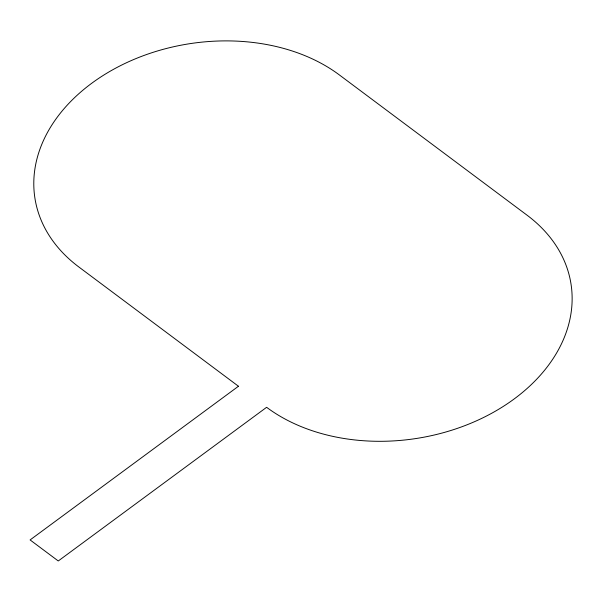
<?xml version="1.0" encoding="UTF-8"?>
<svg xmlns="http://www.w3.org/2000/svg" width="602" height="602" viewBox="0 0 602 602"><rect width="100%" height="100%" fill="white"/><g stroke="black" fill="none" stroke-linecap="round" stroke-linejoin="round"><path stroke-width="0.9" d="M238.46 386.251L30.1 539.934L58.266 560.974L266.618 407.298A176.281 128.715 -8.9 0 0 514.191 398.938A176.281 128.715 -8.9 0 0 527.066 215.2L339.31 74.896A176.281 128.715 -8.9 0 0 91.737 83.257A176.281 128.715 -8.9 0 0 78.862 266.995L238.46 386.251"/></g></svg>
